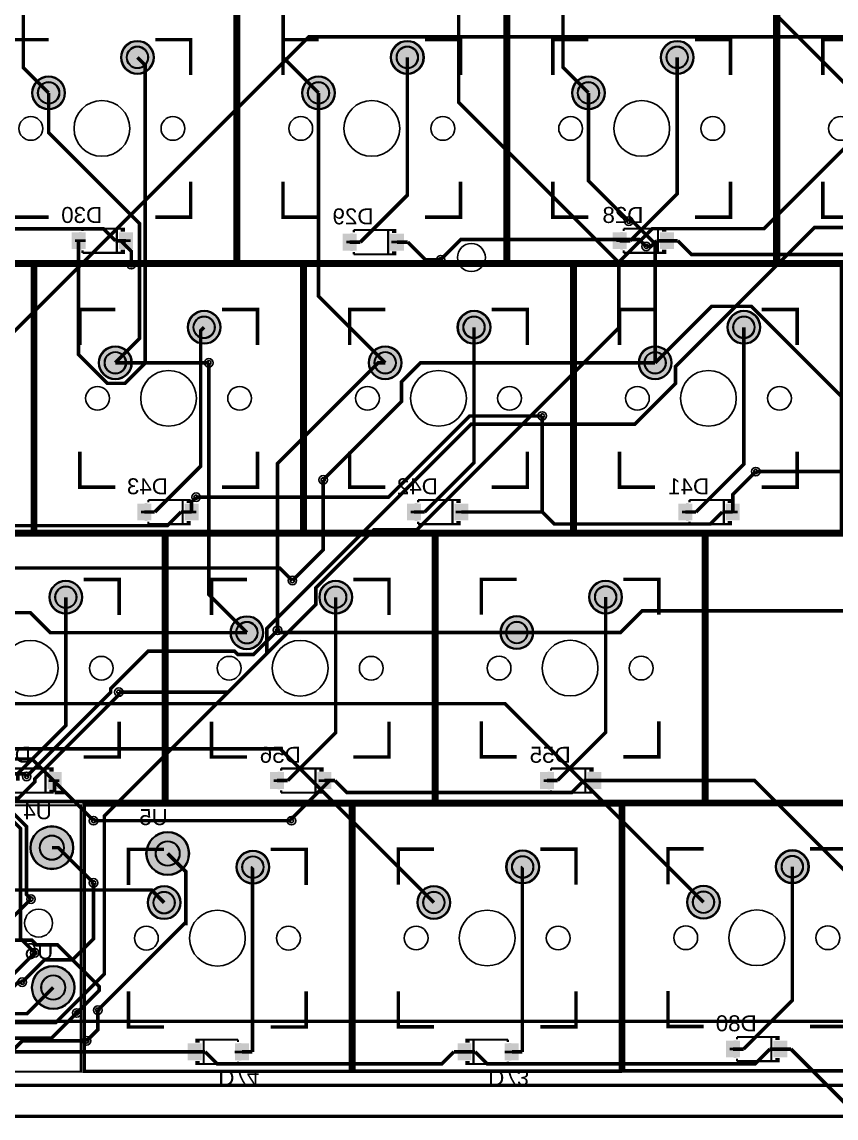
# Model space of a CAD drawing. Header units: millimetres. Extents: x -189 to 128, y -22 to 108.
# Drawn here: x 0.9 to 59.1, y -21.8 to 56.6 of the extents above; entities that cross this region are included whole.
import ezdxf

# ---------------------------------------------------------------- set-up
doc = ezdxf.new("R2010")
doc.units = ezdxf.units.MM
for name, color, linetype, true_color in [('BoardOutLine', 7, 'Continuous', 0xff00ff), ('BottomLayer', 7, 'Continuous', 0x0000ff), ('BottomPasteMaskLayer', 7, 'Continuous', 0x800000), ('BottomSilkLayer', 7, 'Continuous', 0x66cc33), ('BottomSolderMaskLayer', 7, 'Continuous', 0xaa00ff), ('Document', 7, 'Continuous', 0xffffff), ('Hole', 7, 'Continuous', 0x222222), ('Multi-Layer', 7, 'Continuous', 0xc0c0c0), ('TopLayer', 7, 'Continuous', 0xff0000), ('TopSilkLayer', 7, 'Continuous', 0xffcc00), ('TopSolderMaskLayer', 7, 'Continuous', 0x800080)]:
    doc.layers.add(name, color=color, linetype=linetype, true_color=true_color)
doc.styles.get("Standard").update_dxf_attribs({"font": 'arial.ttf'})

msp = doc.modelspace()

# ---------------------------------------------------------------- hatches: boundary and pattern name
at = {"layer": 'BottomLayer'}
for points in [[(5.399, 41.493), (4.449, 41.493), (4.449, 40.343), (5.399, 40.343)], [(8.784, 41.493), (7.834, 41.493), (7.834, 40.343), (8.784, 40.343)], [(24.799, 41.393), (23.849, 41.393), (23.849, 40.243), (24.799, 40.243)], [(28.184, 41.393), (27.234, 41.393), (27.234, 40.243), (28.184, 40.243)], [(44.099, 41.493), (43.149, 41.493), (43.149, 40.343), (44.099, 40.343)], [(47.484, 41.493), (46.534, 41.493), (46.534, 40.343), (47.484, 40.343)], [(10.099, 22.093), (9.149, 22.093), (9.149, 20.943), (10.099, 20.943)], [(13.484, 22.093), (12.534, 22.093), (12.534, 20.943), (13.484, 20.943)], [(29.399, 22.093), (28.449, 22.093), (28.449, 20.943), (29.399, 20.943)], [(32.784, 22.093), (31.834, 22.093), (31.834, 20.943), (32.784, 20.943)], [(48.799, 22.093), (47.849, 22.093), (47.849, 20.943), (48.799, 20.943)], [(52.184, 22.093), (51.234, 22.093), (51.234, 20.943), (52.184, 20.943)], [(3.684, 2.893), (2.734, 2.893), (2.734, 1.743), (3.684, 1.743)], [(19.599, 2.893), (18.649, 2.893), (18.649, 1.743), (19.599, 1.743)], [(22.984, 2.893), (22.034, 2.893), (22.034, 1.743), (22.984, 1.743)], [(38.899, 2.893), (37.949, 2.893), (37.949, 1.743), (38.899, 1.743)], [(42.284, 2.893), (41.334, 2.893), (41.334, 1.743), (42.284, 1.743)], [(52.199, -16.307), (51.249, -16.307), (51.249, -17.457), (52.199, -17.457)], [(55.584, -16.307), (54.634, -16.307), (54.634, -17.457), (55.584, -17.457)], [(12.749, -17.657), (13.699, -17.657), (13.699, -16.507), (12.749, -16.507)], [(16.134, -17.657), (17.084, -17.657), (17.084, -16.507), (16.134, -16.507)], [(32.049, -17.657), (32.999, -17.657), (32.999, -16.507), (32.049, -16.507)], [(35.434, -17.657), (36.384, -17.657), (36.384, -16.507), (35.434, -16.507)]]:
    msp.add_hatch(color=256, dxfattribs=at).paths.add_polyline_path(points)
at = {"layer": 'BottomPasteMaskLayer'}
for points in [[(5.399, 41.493), (4.449, 41.493), (4.449, 40.343), (5.399, 40.343)], [(8.784, 41.493), (7.834, 41.493), (7.834, 40.343), (8.784, 40.343)], [(24.799, 41.393), (23.849, 41.393), (23.849, 40.243), (24.799, 40.243)], [(28.184, 41.393), (27.234, 41.393), (27.234, 40.243), (28.184, 40.243)], [(44.099, 41.493), (43.149, 41.493), (43.149, 40.343), (44.099, 40.343)], [(47.484, 41.493), (46.534, 41.493), (46.534, 40.343), (47.484, 40.343)], [(10.099, 22.093), (9.149, 22.093), (9.149, 20.943), (10.099, 20.943)], [(13.484, 22.093), (12.534, 22.093), (12.534, 20.943), (13.484, 20.943)], [(29.399, 22.093), (28.449, 22.093), (28.449, 20.943), (29.399, 20.943)], [(32.784, 22.093), (31.834, 22.093), (31.834, 20.943), (32.784, 20.943)], [(48.799, 22.093), (47.849, 22.093), (47.849, 20.943), (48.799, 20.943)], [(52.184, 22.093), (51.234, 22.093), (51.234, 20.943), (52.184, 20.943)], [(3.684, 2.893), (2.734, 2.893), (2.734, 1.743), (3.684, 1.743)], [(19.599, 2.893), (18.649, 2.893), (18.649, 1.743), (19.599, 1.743)], [(22.984, 2.893), (22.034, 2.893), (22.034, 1.743), (22.984, 1.743)], [(38.899, 2.893), (37.949, 2.893), (37.949, 1.743), (38.899, 1.743)], [(42.284, 2.893), (41.334, 2.893), (41.334, 1.743), (42.284, 1.743)], [(52.199, -16.307), (51.249, -16.307), (51.249, -17.457), (52.199, -17.457)], [(55.584, -16.307), (54.634, -16.307), (54.634, -17.457), (55.584, -17.457)], [(12.749, -17.657), (13.699, -17.657), (13.699, -16.507), (12.749, -16.507)], [(16.134, -17.657), (17.084, -17.657), (17.084, -16.507), (16.134, -16.507)], [(32.049, -17.657), (32.999, -17.657), (32.999, -16.507), (32.049, -16.507)], [(35.434, -17.657), (36.384, -17.657), (36.384, -16.507), (35.434, -16.507)]]:
    msp.add_hatch(color=256, dxfattribs=at).paths.add_polyline_path(points)
at = {"layer": 'BottomSilkLayer'}
for points in [[(7.946, 41.86), (7.946, 41.565), (8.251, 41.565), (8.251, 41.86)], [(27.346, 41.76), (27.346, 41.466), (27.651, 41.466), (27.651, 41.76)], [(46.646, 41.86), (46.646, 41.565), (46.951, 41.565), (46.951, 41.86)], [(7.946, 39.976), (7.946, 40.271), (8.251, 40.271), (8.251, 39.976)], [(27.346, 39.876), (27.346, 40.171), (27.651, 40.171), (27.651, 39.876)], [(46.646, 39.976), (46.646, 40.271), (46.951, 40.271), (46.951, 39.976)], [(12.646, 22.46), (12.646, 22.165), (12.951, 22.165), (12.951, 22.46)], [(31.946, 22.46), (31.946, 22.165), (32.251, 22.165), (32.251, 22.46)], [(51.346, 22.46), (51.346, 22.165), (51.651, 22.165), (51.651, 22.46)], [(12.646, 20.576), (12.646, 20.871), (12.951, 20.871), (12.951, 20.576)], [(31.946, 20.576), (31.946, 20.871), (32.251, 20.871), (32.251, 20.576)], [(51.346, 20.576), (51.346, 20.871), (51.651, 20.871), (51.651, 20.576)], [(2.846, 3.26), (2.846, 2.965), (3.151, 2.965), (3.151, 3.26)], [(22.146, 3.26), (22.146, 2.965), (22.451, 2.965), (22.451, 3.26)], [(41.446, 3.26), (41.446, 2.965), (41.751, 2.965), (41.751, 3.26)], [(2.846, 1.376), (2.846, 1.671), (3.151, 1.671), (3.151, 1.376)], [(22.146, 1.376), (22.146, 1.671), (22.451, 1.671), (22.451, 1.376)], [(41.446, 1.376), (41.446, 1.671), (41.751, 1.671), (41.751, 1.376)], [(13.586, -16.14), (13.586, -16.435), (13.282, -16.435), (13.282, -16.14)], [(32.886, -16.14), (32.886, -16.435), (32.582, -16.435), (32.582, -16.14)], [(54.746, -15.94), (54.746, -16.235), (55.051, -16.235), (55.051, -15.94)], [(13.586, -18.024), (13.586, -17.729), (13.282, -17.729), (13.282, -18.024)], [(32.886, -18.024), (32.886, -17.729), (32.582, -17.729), (32.582, -18.024)], [(54.746, -17.824), (54.746, -17.529), (55.051, -17.529), (55.051, -17.824)]]:
    msp.add_hatch(color=256, dxfattribs=at).paths.add_polyline_path(points)
at = {"layer": 'BottomSolderMaskLayer'}
for points in [[(7.941, 54.029, 1), (10.329, 54.029, 1)], [(27.241, 54.029, 1), (29.629, 54.029, 1)], [(46.541, 54.029, 1), (48.929, 54.029, 1)], [(1.591, 51.489, 1), (3.979, 51.489, 1)], [(20.891, 51.489, 1), (23.279, 51.489, 1)], [(40.191, 51.489, 1), (42.579, 51.489, 1)], [(5.424, 41.519), (4.424, 41.519), (4.424, 40.318), (5.424, 40.318)], [(8.809, 41.519), (7.808, 41.519), (7.808, 40.318), (8.809, 40.318)], [(24.824, 41.419), (23.824, 41.419), (23.824, 40.218), (24.824, 40.218)], [(28.209, 41.419), (27.208, 41.419), (27.208, 40.218), (28.209, 40.218)], [(44.124, 41.519), (43.124, 41.519), (43.124, 40.318), (44.124, 40.318)], [(47.509, 41.519), (46.508, 41.519), (46.508, 40.318), (47.509, 40.318)], [(12.711, 34.729, 1), (15.099, 34.729, 1)], [(32.011, 34.729, 1), (34.399, 34.729, 1)], [(51.311, 34.729, 1), (53.699, 34.729, 1)], [(6.361, 32.189, 1), (8.749, 32.189, 1)], [(25.661, 32.189, 1), (28.049, 32.189, 1)], [(44.961, 32.189, 1), (47.349, 32.189, 1)], [(10.124, 22.118), (9.124, 22.118), (9.124, 20.918), (10.124, 20.918)], [(13.509, 22.118), (12.508, 22.118), (12.508, 20.918), (13.509, 20.918)], [(29.424, 22.118), (28.424, 22.118), (28.424, 20.918), (29.424, 20.918)], [(32.809, 22.118), (31.808, 22.118), (31.808, 20.918), (32.809, 20.918)], [(48.824, 22.118), (47.824, 22.118), (47.824, 20.918), (48.824, 20.918)], [(52.209, 22.118), (51.208, 22.118), (51.208, 20.918), (52.209, 20.918)], [(2.821, 15.429, 1), (5.209, 15.429, 1)], [(22.121, 15.429, 1), (24.509, 15.429, 1)], [(41.421, 15.439, 1), (43.809, 15.439, 1)], [(15.771, 12.889, 1), (18.159, 12.889, 1)], [(35.071, 12.899, 1), (37.459, 12.899, 1)], [(3.709, 2.918), (2.708, 2.918), (2.708, 1.718), (3.709, 1.718)], [(19.624, 2.918), (18.624, 2.918), (18.624, 1.718), (19.624, 1.718)], [(23.009, 2.918), (22.008, 2.918), (22.008, 1.718), (23.009, 1.718)], [(38.924, 2.918), (37.924, 2.918), (37.924, 1.718), (38.924, 1.718)], [(42.309, 2.918), (41.308, 2.918), (41.308, 1.718), (42.309, 1.718)], [(1.466, -2.482, 1), (4.567, -2.482, 1)], [(9.749, -2.9, 1), (12.851, -2.9, 1)], [(16.201, -3.871, 1), (18.589, -3.871, 1)], [(35.491, -3.861, 1), (37.879, -3.861, 1)], [(54.771, -3.841, 1), (57.159, -3.841, 1)], [(9.851, -6.411, 1), (12.239, -6.411, 1)], [(29.141, -6.401, 1), (31.529, -6.401, 1)], [(48.421, -6.381, 1), (50.809, -6.381, 1)], [(1.566, -12.482, 1), (4.667, -12.482, 1)], [(52.224, -16.282), (51.224, -16.282), (51.224, -17.482), (52.224, -17.482)], [(55.609, -16.282), (54.608, -16.282), (54.608, -17.482), (55.609, -17.482)], [(12.724, -17.682), (13.724, -17.682), (13.724, -16.482), (12.724, -16.482)], [(16.108, -17.682), (17.109, -17.682), (17.109, -16.482), (16.108, -16.482)], [(32.024, -17.682), (33.024, -17.682), (33.024, -16.482), (32.024, -16.482)], [(35.408, -17.682), (36.409, -17.682), (36.409, -16.482), (35.408, -16.482)]]:
    msp.add_hatch(color=256, dxfattribs=at).paths.add_polyline_path(points)
at = {"layer": 'Document'}
for points in [[(4.965, 41.553), (4.965, 40.289), (5.155, 40.289), (5.155, 41.553)], [(43.665, 41.553), (43.665, 40.289), (43.855, 40.289), (43.855, 41.553)], [(4.681, 41.016), (4.681, 40.826), (5.439, 40.826), (5.439, 41.016)], [(8.647, 41.013), (8.647, 40.823), (7.888, 40.823), (7.888, 41.013)], [(24.081, 40.916), (24.081, 40.726), (24.839, 40.726), (24.839, 40.916)], [(24.365, 41.453), (24.365, 40.189), (24.555, 40.189), (24.555, 41.453)], [(28.047, 40.913), (28.047, 40.723), (27.288, 40.723), (27.288, 40.913)], [(43.381, 41.016), (43.381, 40.826), (44.139, 40.826), (44.139, 41.016)], [(47.347, 41.013), (47.347, 40.823), (46.588, 40.823), (46.588, 41.013)], [(9.665, 22.153), (9.665, 20.889), (9.855, 20.889), (9.855, 22.153)], [(28.965, 22.153), (28.965, 20.889), (29.155, 20.889), (29.155, 22.153)], [(48.365, 22.153), (48.365, 20.889), (48.555, 20.889), (48.555, 22.153)], [(9.381, 21.616), (9.381, 21.426), (10.139, 21.426), (10.139, 21.616)], [(13.347, 21.613), (13.347, 21.423), (12.588, 21.423), (12.588, 21.613)], [(28.681, 21.616), (28.681, 21.426), (29.439, 21.426), (29.439, 21.616)], [(32.647, 21.613), (32.647, 21.423), (31.888, 21.423), (31.888, 21.613)], [(48.081, 21.616), (48.081, 21.426), (48.84, 21.426), (48.84, 21.616)], [(52.047, 21.613), (52.047, 21.423), (51.288, 21.423), (51.288, 21.613)], [(3.547, 2.413), (3.547, 2.223), (2.788, 2.223), (2.788, 2.413)], [(18.881, 2.416), (18.881, 2.226), (19.639, 2.226), (19.639, 2.416)], [(19.165, 2.953), (19.165, 1.689), (19.355, 1.689), (19.355, 2.953)], [(22.847, 2.413), (22.847, 2.223), (22.088, 2.223), (22.088, 2.413)], [(38.181, 2.416), (38.181, 2.226), (38.939, 2.226), (38.939, 2.416)], [(38.465, 2.953), (38.465, 1.689), (38.655, 1.689), (38.655, 2.953)], [(42.147, 2.413), (42.147, 2.223), (41.388, 2.223), (41.388, 2.413)], [(16.567, -17.717), (16.567, -16.453), (16.378, -16.453), (16.378, -17.717)], [(35.867, -17.717), (35.867, -16.453), (35.678, -16.453), (35.678, -17.717)], [(51.765, -16.247), (51.765, -17.511), (51.955, -17.511), (51.955, -16.247)], [(12.886, -17.177), (12.886, -16.987), (13.645, -16.987), (13.645, -17.177)], [(16.852, -17.18), (16.852, -16.99), (16.093, -16.99), (16.093, -17.18)], [(32.186, -17.177), (32.186, -16.987), (32.945, -16.987), (32.945, -17.177)], [(36.152, -17.18), (36.152, -16.99), (35.393, -16.99), (35.393, -17.18)], [(51.481, -16.784), (51.481, -16.974), (52.239, -16.974), (52.239, -16.784)], [(55.447, -16.787), (55.447, -16.977), (54.688, -16.977), (54.688, -16.787)]]:
    msp.add_hatch(color=256, dxfattribs=at).paths.add_polyline_path(points)
at = {"layer": 'Multi-Layer'}
for points in [[(7.992, 54.029, 1), (10.278, 54.029, 1)], [(27.292, 54.029, 1), (29.578, 54.029, 1)], [(46.592, 54.029, 1), (48.878, 54.029, 1)], [(1.642, 51.489, 1), (3.928, 51.489, 1)], [(20.942, 51.489, 1), (23.228, 51.489, 1)], [(40.242, 51.489, 1), (42.528, 51.489, 1)], [(12.762, 34.729, 1), (15.048, 34.729, 1)], [(32.062, 34.729, 1), (34.348, 34.729, 1)], [(51.362, 34.729, 1), (53.648, 34.729, 1)], [(6.412, 32.189, 1), (8.698, 32.189, 1)], [(25.712, 32.189, 1), (27.998, 32.189, 1)], [(45.012, 32.189, 1), (47.298, 32.189, 1)], [(2.872, 15.429, 1), (5.158, 15.429, 1)], [(22.172, 15.429, 1), (24.458, 15.429, 1)], [(41.472, 15.439, 1), (43.758, 15.439, 1)], [(15.822, 12.889, 1), (18.108, 12.889, 1)], [(35.122, 12.899, 1), (37.408, 12.899, 1)], [(1.517, -2.482, 1), (4.517, -2.482, 1)], [(9.8, -2.9, 1), (12.8, -2.9, 1)], [(16.252, -3.871, 1), (18.538, -3.871, 1)], [(35.542, -3.861, 1), (37.828, -3.861, 1)], [(54.822, -3.841, 1), (57.108, -3.841, 1)], [(9.902, -6.411, 1), (12.188, -6.411, 1)], [(29.192, -6.401, 1), (31.478, -6.401, 1)], [(48.472, -6.381, 1), (50.758, -6.381, 1)], [(1.617, -12.482, 1), (4.617, -12.482, 1)]]:
    msp.add_hatch(color=256, dxfattribs=at).paths.add_polyline_path(points)
at = {"layer": 'TopSolderMaskLayer'}
for points in [[(7.941, 54.029, 1), (10.329, 54.029, 1)], [(27.241, 54.029, 1), (29.629, 54.029, 1)], [(46.541, 54.029, 1), (48.929, 54.029, 1)], [(1.591, 51.489, 1), (3.979, 51.489, 1)], [(20.891, 51.489, 1), (23.279, 51.489, 1)], [(40.191, 51.489, 1), (42.579, 51.489, 1)], [(12.711, 34.729, 1), (15.099, 34.729, 1)], [(32.011, 34.729, 1), (34.399, 34.729, 1)], [(51.311, 34.729, 1), (53.699, 34.729, 1)], [(6.361, 32.189, 1), (8.749, 32.189, 1)], [(25.661, 32.189, 1), (28.049, 32.189, 1)], [(44.961, 32.189, 1), (47.349, 32.189, 1)], [(2.821, 15.429, 1), (5.209, 15.429, 1)], [(22.121, 15.429, 1), (24.509, 15.429, 1)], [(41.421, 15.439, 1), (43.809, 15.439, 1)], [(15.771, 12.889, 1), (18.159, 12.889, 1)], [(35.071, 12.899, 1), (37.459, 12.899, 1)], [(1.466, -2.482, 1), (4.567, -2.482, 1)], [(9.749, -2.9, 1), (12.851, -2.9, 1)], [(16.201, -3.871, 1), (18.589, -3.871, 1)], [(35.491, -3.861, 1), (37.879, -3.861, 1)], [(54.771, -3.841, 1), (57.159, -3.841, 1)], [(9.851, -6.411, 1), (12.239, -6.411, 1)], [(29.141, -6.401, 1), (31.529, -6.401, 1)], [(48.421, -6.381, 1), (50.809, -6.381, 1)], [(1.566, -12.482, 1), (4.667, -12.482, 1)]]:
    msp.add_hatch(color=256, dxfattribs=at).paths.add_polyline_path(points)

# ---------------------------------------------------------------- linework, layer by layer
at = {"layer": 'BoardOutLine', "const_width": 0.254}
msp.add_lwpolyline([(-188.553, -21.69), (126.447, -21.69)], dxfattribs=at)
at = {"layer": 'BottomLayer', "const_width": 0.254}
for points in [[(-29.942, 79.554), (-29.942, 69.058), (-27.403, 66.52), (-27.403, 61.018), (-19.572, 53.187), (-19.572, 21.73), (-13.815, 15.972), (-13.815, 11.237), (-13.959, 11.093), (-13.959, 9.822), (-4.467, 0.33), (-0.672, 0.33), (0.779, -1.121), (0.779, -8.988), (1.793, -10.001)], [(21.73, 77.703), (21.73, 75.245), (32.107, 64.869), (32.107, 50.82), (43.555, 39.372)], [(2.785, 51.489), (0.975, 53.299), (0.975, 69.941), (1.126, 70.093), (1.126, 73.988), (-1.187, 76.302)], [(39.8, 74.8), (39.8, 69.202), (39.571, 68.973), (39.571, 53.303), (41.385, 51.489)], [(22.085, 51.489), (19.558, 54.015), (19.558, 70.788)], [(60.685, 51.489), (60.396, 51.489), (51.211, 60.673), (51.211, 70.788)], [(79.313, 45.877), (69.737, 55.453), (66.448, 55.453), (62.22, 51.227), (62.22, 50.06), (53.943, 41.783), (45.965, 41.783), (43.555, 39.372)], [(4.924, 40.918), (4.924, 32.79), (6.993, 30.722), (8.252, 30.722), (9.691, 32.161), (9.691, 53.472), (9.135, 54.029)], [(25.078, 40.818), (28.435, 44.175), (28.435, 54.029)], [(44.378, 40.918), (47.735, 44.275), (47.735, 54.029)], [(7.555, 32.189), (9.284, 33.917), (9.284, 42.145), (2.785, 48.644), (2.785, 51.489)], [(26.855, 32.189), (22.085, 36.959), (22.085, 51.489)], [(44.277, 42.314), (41.385, 45.206), (41.385, 51.489)], [(7.555, 40.918), (6.697, 41.776), (-9.279, 41.776), (-10.237, 40.818)], [(7.932, 40.918), (7.555, 40.918)], [(8.309, 40.918), (7.932, 40.918)], [(7.932, 40.918), (8.698, 40.152), (8.698, 39.202)], [(24.324, 40.818), (25.078, 40.818)], [(27.709, 40.818), (28.463, 40.818)], [(30.821, 39.561), (29.72, 39.561), (28.463, 40.818)], [(43.624, 40.918), (44.378, 40.918)], [(46.255, 40.918), (45.847, 40.51), (45.52, 40.51)], [(47.009, 40.918), (46.255, 40.918)], [(47.386, 40.918), (47.009, 40.918)], [(47.386, 40.918), (47.763, 40.918)], [(65.455, 40.918), (64.463, 39.926), (48.755, 39.926), (47.763, 40.918)], [(43.555, 39.372), (43.555, 34.688), (29.121, 20.254), (26.041, 20.254), (21.891, 16.104), (21.891, 14.906), (6.77, -0.215), (6.77, -11.518), (3.31, -14.977), (-0.951, -14.977), (-1.52, -14.409), (-1.52, -14.182)], [(46.155, 32.189), (50.192, 36.226), (53.04, 36.226), (62.705, 26.561), (62.705, 12.889), (62.705, 12.889)], [(13.905, 34.729), (13.658, 34.482), (13.658, 24.798), (10.378, 21.518)], [(29.678, 21.518), (33.205, 25.045), (33.205, 34.729)], [(49.08, 21.518), (52.505, 24.943), (52.505, 34.729)], [(16.965, 12.889), (14.244, 15.61), (14.244, 32.189)], [(26.855, 32.189), (26.345, 32.189), (19.158, 25.002), (19.158, 13.06)], [(38.084, 21.518), (38.084, 28.389)], [(51.709, 21.518), (51.709, 22.763), (53.356, 24.409)], [(22.416, 23.818), (22.416, 18.818), (20.216, 16.618)], [(13.326, 22.576), (13.121, 22.372), (13.009, 22.372)], [(13.009, 21.518), (13.009, 22.372)], [(-4.678, 21.518), (-3.704, 20.544), (11.28, 20.544), (12.255, 21.518)], [(9.624, 21.518), (10.378, 21.518)], [(13.009, 21.518), (12.255, 21.518)], [(28.924, 21.518), (29.678, 21.518)], [(32.309, 21.518), (33.063, 21.518)], [(38.084, 21.518), (33.063, 21.518)], [(50.955, 21.518), (50.099, 20.662), (38.94, 20.662), (38.084, 21.518)], [(48.324, 21.518), (49.08, 21.518)], [(51.709, 21.518), (50.955, 21.518)], [(4.015, 15.429), (4.015, 6.242), (0.578, 2.805), (0.578, 2.318)], [(19.878, 2.318), (23.315, 5.755), (23.315, 15.429)], [(39.178, 2.318), (42.615, 5.755), (42.615, 15.439)], [(1.526, -6.159), (1.203, -5.837), (1.203, -0.968), (-2.048, 2.283), (-2.048, 12.602), (-2.335, 12.889)], [(19.158, 13.06), (17.421, 11.324), (16.321, 11.324), (16.076, 11.569), (9.909, 11.569), (7.222, 8.882), (7.222, 8.62), (1.215, 2.614)], [(-0.001, 1.064), (0.635, 1.064), (1.801, 2.231), (1.801, 2.434), (7.808, 8.441), (7.808, 8.639)], [(3.209, 2.318), (3.209, 1.464)], [(19.124, 2.318), (19.878, 2.318)], [(22.886, 2.318), (20.151, -0.418), (20.151, -0.553)], [(22.509, 2.318), (22.886, 2.318)], [(22.886, 2.318), (23.263, 2.318)], [(23.263, 2.318), (24.119, 1.462), (40.199, 1.462), (41.055, 2.318)], [(38.424, 2.318), (39.178, 2.318)], [(41.432, 2.318), (41.055, 2.318)], [(41.432, 2.318), (41.809, 2.318)], [(74.413, -5.378), (74.413, -10.643), (71.998, -13.059), (68.645, -13.059), (53.267, 2.318), (41.809, 2.318)], [(5.999, -0.553), (3.982, 1.464), (3.209, 1.464)], [(17.363, -17.082), (17.363, -3.904), (17.395, -3.871)], [(36.663, -17.082), (36.663, -3.883), (36.685, -3.861)], [(52.478, -16.882), (55.965, -13.395), (55.965, -3.841)], [(6, -5), (6, -9), (4.5, -10.5), (2.5, -10.5), (0.9, -12.1)], [(6.3, -14.1), (6.3, -15.5), (5.5, -16.3)], [(13.223, -17.082), (-0.975, -17.082), (-3.256, -14.801), (-6.322, -14.801), (-8.392, -16.871)], [(4.8, -14.3), (3, -16.1), (-0.7, -16.1)], [(13.601, -17.082), (13.224, -17.082)], [(13.601, -17.082), (13.978, -17.082)], [(31.77, -17.082), (30.914, -17.938), (14.834, -17.938), (13.978, -17.082)], [(16.609, -17.082), (17.363, -17.082)], [(32.524, -17.082), (31.77, -17.082)], [(32.901, -17.082), (32.524, -17.082)], [(32.901, -17.082), (33.278, -17.082)], [(54.355, -16.882), (53.299, -17.938), (34.134, -17.938), (33.278, -17.082)], [(35.909, -17.082), (36.663, -17.082)], [(51.724, -16.882), (52.478, -16.882)], [(55.109, -16.882), (54.355, -16.882)], [(55.109, -16.882), (55.863, -16.882)], [(77.555, -20.082), (76.699, -20.938), (59.919, -20.938), (55.863, -16.882)]]:
    msp.add_lwpolyline(points, dxfattribs=at)
at = {"layer": 'BottomSilkLayer', "const_width": 0.152}
for points in [[(8.023, 41.784), (5.21, 41.784)], [(5.21, 41.784), (5.21, 41.616)], [(7.666, 41.784), (7.666, 40.052)], [(27.423, 41.684), (24.61, 41.684)], [(24.61, 41.684), (24.61, 41.516)], [(27.066, 41.684), (27.066, 39.952)], [(46.723, 41.784), (43.91, 41.784)], [(43.91, 41.784), (43.91, 41.616)], [(46.366, 41.784), (46.366, 40.052)], [(5.21, 40.052), (5.21, 40.22)], [(8.023, 40.052), (5.21, 40.052)], [(24.61, 39.952), (24.61, 40.12)], [(27.423, 39.952), (24.61, 39.952)], [(43.91, 40.052), (43.91, 40.22)], [(46.723, 40.052), (43.91, 40.052)], [(12.723, 22.384), (9.91, 22.384)], [(9.91, 22.384), (9.91, 22.216)], [(12.366, 22.384), (12.366, 20.652)], [(32.023, 22.384), (29.21, 22.384)], [(29.21, 22.384), (29.21, 22.216)], [(31.666, 22.384), (31.666, 20.652)], [(51.423, 22.384), (48.61, 22.384)], [(48.61, 22.384), (48.61, 22.216)], [(51.066, 22.384), (51.066, 20.652)], [(9.91, 20.652), (9.91, 20.82)], [(12.723, 20.652), (9.91, 20.652)], [(29.21, 20.652), (29.21, 20.82)], [(32.023, 20.652), (29.21, 20.652)], [(48.61, 20.652), (48.61, 20.82)], [(51.423, 20.652), (48.61, 20.652)], [(2.923, 3.184), (0.11, 3.184)], [(2.566, 3.184), (2.566, 1.452)], [(22.223, 3.184), (19.41, 3.184)], [(19.41, 3.184), (19.41, 3.016)], [(21.866, 3.184), (21.866, 1.452)], [(41.523, 3.184), (38.71, 3.184)], [(38.71, 3.184), (38.71, 3.016)], [(41.166, 3.184), (41.166, 1.452)], [(19.41, 1.452), (19.41, 1.62)], [(38.71, 1.452), (38.71, 1.62)], [(2.923, 1.452), (0.11, 1.452)], [(22.223, 1.452), (19.41, 1.452)], [(41.523, 1.452), (38.71, 1.452)], [(13.51, -16.216), (16.323, -16.216)], [(13.867, -17.948), (13.867, -16.216)], [(16.323, -16.216), (16.323, -16.384)], [(32.81, -16.216), (35.623, -16.216)], [(33.167, -17.948), (33.167, -16.216)], [(35.623, -16.216), (35.623, -16.384)], [(54.823, -16.016), (52.01, -16.016)], [(52.01, -16.016), (52.01, -16.184)], [(54.466, -16.016), (54.466, -17.748)], [(13.51, -17.948), (16.323, -17.948)], [(16.323, -17.948), (16.323, -17.78)], [(32.81, -17.948), (35.623, -17.948)], [(35.623, -17.948), (35.623, -17.78)], [(52.01, -17.748), (52.01, -17.58)], [(54.823, -17.748), (52.01, -17.748)]]:
    msp.add_lwpolyline(points, dxfattribs=at)
at = {"layer": 'BottomSolderMaskLayer'}
for centre, radius in [((9.135, 54.029), 1.194), ((28.435, 54.029), 1.194), ((47.735, 54.029), 1.194), ((9.135, 54.029), 0.783), ((28.435, 54.029), 0.783), ((47.735, 54.029), 0.783), ((2.785, 51.489), 1.194), ((22.085, 51.489), 1.194), ((41.385, 51.489), 1.194), ((2.785, 51.489), 0.783), ((22.085, 51.489), 0.783), ((41.385, 51.489), 0.783), ((13.905, 34.729), 1.194), ((13.905, 34.729), 0.783), ((33.205, 34.729), 1.194), ((33.205, 34.729), 0.783), ((52.505, 34.729), 1.194), ((52.505, 34.729), 0.783), ((7.555, 32.189), 1.194), ((7.555, 32.189), 0.783), ((26.855, 32.189), 1.194), ((26.855, 32.189), 0.783), ((46.155, 32.189), 1.194), ((46.155, 32.189), 0.783), ((4.015, 15.429), 1.194), ((23.315, 15.429), 1.194), ((42.615, 15.439), 1.194), ((4.015, 15.429), 0.783), ((23.315, 15.429), 0.783), ((42.615, 15.439), 0.783), ((16.965, 12.889), 1.194), ((16.965, 12.889), 0.783), ((36.265, 12.899), 1.194), ((36.265, 12.899), 0.783), ((3.017, -2.482), 1.551), ((11.3, -2.9), 1.551), ((3.016, -2.482), 0.879), ((11.3, -2.9), 0.879), ((17.395, -3.871), 1.194), ((17.395, -3.871), 0.783), ((36.685, -3.861), 1.194), ((36.685, -3.861), 0.783), ((55.965, -3.841), 1.194), ((55.965, -3.841), 0.783), ((11.045, -6.411), 1.194), ((30.335, -6.401), 1.194), ((49.615, -6.381), 1.194), ((11.045, -6.411), 0.783), ((30.335, -6.401), 0.783), ((49.615, -6.381), 0.783), ((3.117, -12.482), 1.551), ((3.116, -12.482), 0.879)]:
    msp.add_circle(centre, radius, dxfattribs=at)
at = {"layer": 'Document'}
for points, const_width in [([(-2.93, 58.474), (16.12, 58.474), (16.12, 39.424), (-2.93, 39.424), (-2.93, 58.474)], 0.254), ([(16.37, 58.474), (35.42, 58.474), (35.42, 39.424), (16.37, 39.424), (16.37, 58.474)], 0.254), ([(35.67, 58.474), (54.72, 58.474), (54.72, 39.424), (35.67, 39.424), (35.67, 58.474)], 0.254), ([(54.97, 58.474), (74.02, 58.474), (74.02, 39.424), (54.97, 39.424), (54.97, 58.474)], 0.254), ([(-17.43, 39.174), (1.62, 39.174), (1.62, 20.124), (-17.43, 20.124), (-17.43, 39.174)], 0.254), ([(1.84, 39.174), (20.89, 39.174), (20.89, 20.124), (1.84, 20.124), (1.84, 39.174)], 0.254), ([(21.14, 39.174), (40.19, 39.174), (40.19, 20.124), (21.14, 20.124), (21.14, 39.174)], 0.254), ([(40.44, 39.174), (59.49, 39.174), (59.49, 20.124), (40.44, 20.124), (40.44, 39.174)], 0.254), ([(-8.05, 19.874), (11, 19.874), (11, 0.824), (-8.05, 0.824), (-8.05, 19.874)], 0.254), ([(11.25, 19.874), (30.3, 19.874), (30.3, 0.824), (11.25, 0.824), (11.25, 19.874)], 0.254), ([(30.55, 19.884), (49.6, 19.884), (49.6, 0.834), (30.55, 0.834), (30.55, 19.884)], 0.254), ([(-113.971, 0.545), (5.091, 0.545), (5.091, -18.505), (-113.971, -18.505), (-113.971, 0.545)], 0.15), ([(5.33, 0.574), (24.38, 0.574), (24.38, -18.476), (5.33, -18.476), (5.33, 0.574)], 0.254), ([(24.62, 0.584), (43.67, 0.584), (43.67, -18.466), (24.62, -18.466), (24.62, 0.584)], 0.254), ([(43.9, 0.604), (62.95, 0.604), (62.95, -18.446), (43.9, -18.446), (43.9, 0.604)], 0.254)]:
    msp.add_lwpolyline(points, close=True, dxfattribs=dict(at, const_width=const_width))
at = {"layer": 'Hole'}
for centre, radius in [((44.277, 42.314), 0.153), ((45.52, 40.51), 0.153), ((8.698, 39.202), 0.153), ((30.821, 39.561), 0.153), ((14.244, 32.189), 0.153), ((38.084, 28.389), 0.153), ((53.355, 24.409), 0.153), ((22.417, 23.818), 0.152), ((13.326, 22.577), 0.153), ((20.217, 16.618), 0.152), ((19.158, 13.06), 0.153), ((7.808, 8.639), 0.153), ((1.215, 2.614), 0.153), ((5.999, -0.552), 0.153), ((20.151, -0.552), 0.153), ((6, -5), 0.152), ((1.526, -6.159), 0.153), ((1.792, -10.001), 0.153), ((0.9, -12.1), 0.152), ((6.3, -14.1), 0.152), ((4.8, -14.3), 0.152), ((5.5, -16.3), 0.152)]:
    msp.add_circle(centre, radius, dxfattribs=at)
at = {"layer": 'Multi-Layer'}
for centre, radius in [((9.135, 54.029), 1.143), ((28.435, 54.029), 1.143), ((47.735, 54.029), 1.143), ((9.135, 54.029), 0.749), ((28.435, 54.029), 0.749), ((47.735, 54.029), 0.749), ((2.785, 51.489), 1.143), ((22.085, 51.489), 1.143), ((41.385, 51.489), 1.143), ((2.785, 51.489), 0.749), ((22.085, 51.489), 0.749), ((41.385, 51.489), 0.749), ((6.595, 48.949), 1.994), ((25.895, 48.949), 1.994), ((45.195, 48.949), 1.994), ((1.515, 48.949), 0.851), ((11.675, 48.949), 0.851), ((20.815, 48.949), 0.851), ((30.975, 48.949), 0.851), ((40.115, 48.949), 0.851), ((50.275, 48.949), 0.851), ((59.415, 48.949), 0.851), ((44.277, 42.314), 0.305), ((45.52, 40.51), 0.305), ((33.016, 39.718), 1), ((8.698, 39.202), 0.305), ((30.821, 39.561), 0.305), ((13.905, 34.729), 1.143), ((13.905, 34.729), 0.749), ((33.205, 34.729), 1.143), ((33.205, 34.729), 0.749), ((52.505, 34.729), 1.143), ((52.505, 34.729), 0.749), ((7.555, 32.189), 1.143), ((7.555, 32.189), 0.749), ((26.855, 32.189), 1.143), ((26.855, 32.189), 0.749), ((46.155, 32.189), 1.143), ((46.155, 32.189), 0.749), ((14.244, 32.189), 0.305), ((11.365, 29.649), 1.994), ((30.665, 29.649), 1.994), ((49.965, 29.649), 1.994), ((6.285, 29.649), 0.851), ((16.445, 29.649), 0.851), ((25.585, 29.649), 0.851), ((35.745, 29.649), 0.851), ((44.885, 29.649), 0.851), ((55.045, 29.649), 0.851), ((38.084, 28.389), 0.305), ((53.355, 24.409), 0.305), ((22.417, 23.818), 0.305), ((13.326, 22.577), 0.305), ((4.015, 15.429), 1.143), ((20.217, 16.618), 0.305), ((23.315, 15.429), 1.143), ((42.615, 15.439), 1.143), ((4.015, 15.429), 0.749), ((23.315, 15.429), 0.749), ((42.615, 15.439), 0.749), ((16.965, 12.889), 1.143), ((16.965, 12.889), 0.749), ((19.158, 13.06), 0.305), ((36.265, 12.899), 1.143), ((36.265, 12.899), 0.749), ((1.475, 10.349), 1.994), ((20.775, 10.349), 1.994), ((40.075, 10.359), 1.994), ((6.555, 10.349), 0.851), ((15.695, 10.349), 0.851), ((25.855, 10.349), 0.851), ((34.995, 10.359), 0.851), ((45.155, 10.359), 0.851), ((7.808, 8.639), 0.305), ((1.215, 2.614), 0.305), ((5.999, -0.552), 0.305), ((20.151, -0.552), 0.305), ((3.017, -2.482), 1.5), ((11.3, -2.9), 1.5), ((3.016, -2.482), 0.85), ((11.3, -2.9), 0.85), ((17.395, -3.871), 1.143), ((17.395, -3.871), 0.749), ((36.685, -3.861), 1.143), ((36.685, -3.861), 0.749), ((55.965, -3.841), 1.143), ((55.965, -3.841), 0.749), ((6, -5), 0.305), ((11.045, -6.411), 1.143), ((30.335, -6.401), 1.143), ((49.615, -6.381), 1.143), ((1.526, -6.159), 0.305), ((11.045, -6.411), 0.749), ((30.335, -6.401), 0.749), ((49.615, -6.381), 0.749), ((2.067, -7.876), 1), ((14.855, -8.951), 1.994), ((34.145, -8.941), 1.994), ((53.425, -8.921), 1.994), ((9.775, -8.951), 0.851), ((19.935, -8.951), 0.851), ((29.065, -8.941), 0.851), ((39.225, -8.941), 0.851), ((48.345, -8.921), 0.851), ((58.505, -8.921), 0.851), ((1.792, -10.001), 0.305), ((3.117, -12.482), 1.5), ((3.116, -12.482), 0.85), ((0.9, -12.1), 0.305), ((4.8, -14.3), 0.305), ((6.3, -14.1), 0.305), ((5.5, -16.3), 0.305)]:
    msp.add_circle(centre, radius, dxfattribs=at)
at = {"layer": 'TopLayer', "const_width": 0.254}
for points in [[(-36.654, 13.713), (-34.286, 13.713), (-33.065, 14.935), (-19.181, 14.935), (21.381, 55.497), (61.354, 55.497), (72.267, 44.586), (72.267, 43.346), (72.455, 43.158), (75.3, 43.158), (75.3, 43.159)], [(46.155, 32.189), (46.155, 40.704), (44.546, 42.314), (44.277, 42.314)], [(7.808, 8.639), (15.634, 8.639), (18.389, 11.394), (18.389, 13.184), (33.008, 27.803), (44.7, 27.803), (47.616, 30.719), (47.616, 31.929), (57.546, 41.86), (67.548, 41.86)], [(45.52, 40.51), (45.031, 40.999), (32.259, 40.999), (30.821, 39.561)], [(8.698, 39.202), (30.462, 39.202), (30.821, 39.561)], [(7.555, 32.189), (14.244, 32.189)], [(46.155, 32.189), (29.387, 32.189), (28.017, 30.818), (28.017, 29.418), (22.416, 23.818)], [(38.084, 28.389), (32.906, 28.389), (27.093, 22.576), (13.326, 22.576)], [(83.356, 24.409), (53.356, 24.409)], [(20.216, 16.618), (19.316, 17.518), (-9.484, 17.518)], [(16.965, 12.889), (2.903, 12.889), (1.472, 14.319), (-9.018, 14.319), (-9.437, 13.901), (-16.903, 13.901), (-17.378, 14.376), (-32.795, 14.376), (-33.454, 13.717)], [(114.385, 12.909), (113.29, 14.004), (64.761, 14.004), (64.317, 14.449), (45.222, 14.449), (43.672, 12.899), (36.265, 12.899)], [(-40.935, 12.889), (-36.65, 12.889), (-36.298, 13.241), (-33.875, 13.241), (-33.523, 12.889), (-32.919, 12.889), (-27.845, 7.814), (35.42, 7.814), (49.615, -6.381)], [(36.265, 12.899), (19.32, 12.899), (19.158, 13.06)], [(-35.937, 4.302), (-35.649, 4.59), (-21.848, 4.59), (-21.56, 4.302), (-21.075, 4.302), (-20.787, 4.59), (19.344, 4.59), (30.335, -6.401)], [(5.999, -0.553), (1.585, 3.861), (-16.198, 3.861)], [(1.215, 2.614), (1.025, 2.804), (-2.876, 2.804), (-6.419, -0.738), (-25.461, -0.738)], [(20.151, -0.553), (5.999, -0.553)], [(3.017, -2.482), (3.482, -2.482), (6, -5)], [(11.3, -2.9), (12.6, -4.2), (12.6, -7.9), (12.5, -7.9), (6.3, -14.1)], [(-31.668, -5.604), (-20.381, -5.604), (-20.283, -5.506), (10.14, -5.506), (11.045, -6.411)], [(-28.735, -15.217), (-28.346, -15.217), (-22.5, -9.7), (-1.714, -9.401), (1.527, -6.159)], [(-23.92, -15.485), (-23.335, -14.901), (61.786, -14.901), (66.001, -10.686), (72.175, -10.686), (72.343, -10.854), (73.628, -10.854), (75.985, -8.496), (81.098, -8.496), (81.754, -7.84), (92.887, -7.84), (94.367, -9.321), (111.436, -9.321)], [(-23.921, -16.492), (-23.713, -16.284), (-8.055, -16.284), (-7.486, -16.853), (-7.486, -17.462), (-5.473, -19.475), (75.772, -19.475), (85.927, -9.321), (92.135, -9.321)], [(-0.3, -9.1), (1.6, -9.1), (1.6, -9.1), (1.933, -9.433), (3.433, -9.433), (6.4, -12.4), (6.4, -12.7), (4.8, -14.3)], [(-21.006, -13.628), (-20.826, -13.808), (-2.014, -13.808), (1.793, -10.001)], [(3.117, -12.482), (1.25, -14.348), (-21.271, -14.348), (-21.66, -13.959), (-21.66, -13.042), (-19.969, -11.352)], [(0.9, -12.1), (0.6, -12.1), (-0.2, -12.9)], [(5.5, -16.3), (0.9, -16.3), (-1.6, -18.8)]]:
    msp.add_lwpolyline(points, dxfattribs=at)
at = {"layer": 'TopSilkLayer', "const_width": 0.254}
for points in [[(0.245, 52.759), (0.245, 55.299), (2.785, 55.299)], [(12.945, 52.759), (12.945, 55.299), (10.405, 55.299)], [(19.545, 52.759), (19.545, 55.299), (22.085, 55.299)], [(32.245, 52.759), (32.245, 55.299), (29.705, 55.299)], [(38.845, 52.759), (38.845, 55.299), (41.385, 55.299)], [(51.545, 52.759), (51.545, 55.299), (49.005, 55.299)], [(58.145, 52.759), (58.145, 55.299), (60.685, 55.299)], [(0.245, 45.139), (0.245, 42.599), (2.785, 42.599)], [(10.405, 42.599), (12.945, 42.599), (12.945, 45.139)], [(19.545, 45.139), (19.545, 42.599), (22.085, 42.599)], [(29.705, 42.599), (32.245, 42.599), (32.245, 45.139)], [(38.845, 45.139), (38.845, 42.599), (41.385, 42.599)], [(49.005, 42.599), (51.545, 42.599), (51.545, 45.139)], [(58.145, 45.139), (58.145, 42.599), (60.685, 42.599)], [(5.015, 33.459), (5.015, 35.999), (7.555, 35.999)], [(17.715, 33.459), (17.715, 35.999), (15.175, 35.999)], [(24.315, 33.459), (24.315, 35.999), (26.855, 35.999)], [(37.015, 33.459), (37.015, 35.999), (34.475, 35.999)], [(43.615, 33.459), (43.615, 35.999), (46.155, 35.999)], [(56.315, 33.459), (56.315, 35.999), (53.775, 35.999)], [(5.015, 25.839), (5.015, 23.299), (7.555, 23.299)], [(15.175, 23.299), (17.715, 23.299), (17.715, 25.839)], [(24.315, 25.839), (24.315, 23.299), (26.855, 23.299)], [(34.475, 23.299), (37.015, 23.299), (37.015, 25.839)], [(43.615, 25.839), (43.615, 23.299), (46.155, 23.299)], [(53.775, 23.299), (56.315, 23.299), (56.315, 25.839)], [(7.825, 14.159), (7.825, 16.699), (5.285, 16.699)], [(14.425, 14.159), (14.425, 16.699), (16.965, 16.699)], [(27.125, 14.159), (27.125, 16.699), (24.585, 16.699)], [(33.725, 14.169), (33.725, 16.709), (36.265, 16.709)], [(46.425, 14.169), (46.425, 16.709), (43.885, 16.709)], [(5.285, 3.999), (7.825, 3.999), (7.825, 6.539)], [(14.425, 6.539), (14.425, 3.999), (16.965, 3.999)], [(24.585, 3.999), (27.125, 3.999), (27.125, 6.539)], [(33.725, 6.549), (33.725, 4.009), (36.265, 4.009)], [(43.885, 4.009), (46.425, 4.009), (46.425, 6.549)], [(8.505, -5.141), (8.505, -2.601), (11.045, -2.601)], [(21.205, -5.141), (21.205, -2.601), (18.665, -2.601)], [(27.795, -5.131), (27.795, -2.591), (30.335, -2.591)], [(40.495, -5.131), (40.495, -2.591), (37.955, -2.591)], [(47.075, -5.111), (47.075, -2.571), (49.615, -2.571)], [(59.775, -5.111), (59.775, -2.571), (57.235, -2.571)], [(8.505, -12.761), (8.505, -15.301), (11.045, -15.301)], [(18.665, -15.301), (21.205, -15.301), (21.205, -12.761)], [(27.795, -12.751), (27.795, -15.291), (30.335, -15.291)], [(37.955, -15.291), (40.495, -15.291), (40.495, -12.751)], [(47.075, -12.731), (47.075, -15.271), (49.615, -15.271)], [(57.235, -15.271), (59.775, -15.271), (59.775, -12.731)]]:
    msp.add_lwpolyline(points, dxfattribs=at)
msp.add_lwpolyline([(49.845, 19.874), (83.185, 19.874), (83.185, 0.824), (49.845, 0.824), (49.845, 19.874)], close=True, dxfattribs=at)
at = {"layer": 'TopSolderMaskLayer'}
for centre, radius in [((9.135, 54.029), 1.194), ((28.435, 54.029), 1.194), ((47.735, 54.029), 1.194), ((9.135, 54.029), 0.783), ((28.435, 54.029), 0.783), ((47.735, 54.029), 0.783), ((2.785, 51.489), 1.194), ((22.085, 51.489), 1.194), ((41.385, 51.489), 1.194), ((2.785, 51.489), 0.783), ((22.085, 51.489), 0.783), ((41.385, 51.489), 0.783), ((13.905, 34.729), 1.194), ((13.905, 34.729), 0.783), ((33.205, 34.729), 1.194), ((33.205, 34.729), 0.783), ((52.505, 34.729), 1.194), ((52.505, 34.729), 0.783), ((7.555, 32.189), 1.194), ((7.555, 32.189), 0.783), ((26.855, 32.189), 1.194), ((26.855, 32.189), 0.783), ((46.155, 32.189), 1.194), ((46.155, 32.189), 0.783), ((4.015, 15.429), 1.194), ((23.315, 15.429), 1.194), ((42.615, 15.439), 1.194), ((4.015, 15.429), 0.783), ((23.315, 15.429), 0.783), ((42.615, 15.439), 0.783), ((16.965, 12.889), 1.194), ((16.965, 12.889), 0.783), ((36.265, 12.899), 1.194), ((36.265, 12.899), 0.783), ((3.017, -2.482), 1.551), ((11.3, -2.9), 1.551), ((3.016, -2.482), 0.879), ((11.3, -2.9), 0.879), ((17.395, -3.871), 1.194), ((17.395, -3.871), 0.783), ((36.685, -3.861), 1.194), ((36.685, -3.861), 0.783), ((55.965, -3.841), 1.194), ((55.965, -3.841), 0.783), ((11.045, -6.411), 1.194), ((30.335, -6.401), 1.194), ((49.615, -6.381), 1.194), ((11.045, -6.411), 0.783), ((30.335, -6.401), 0.783), ((49.615, -6.381), 0.783), ((3.117, -12.482), 1.551), ((3.116, -12.482), 0.879)]:
    msp.add_circle(centre, radius, dxfattribs=at)

# ---------------------------------------------------------------- texts
at = {"layer": 'BottomSilkLayer', "text_generation_flag": 2}
for s, p in [('D30', (6.617, 42.188)), ('D29', (26.016, 42.088)), ('D28', (45.317, 42.188)), ('D43', (11.316, 22.788)), ('D42', (30.617, 22.788)), ('D41', (50.017, 22.788)), ('D57', (1.517, 3.588)), ('D56', (20.817, 3.588)), ('D55', (40.117, 3.588)), ('U4', (3.017, -0.45)), ('U5', (11.3, -0.868)), ('U6', (3.117, -10.45)), ('D80', (53.416, -15.612))]:
    msp.add_text(s, height=1.143, dxfattribs=at).set_placement(p)
for s, p in [('D74', (14.916, -18.352)), ('D73', (34.217, -18.352))]:
    msp.add_text(s, height=1.143, rotation=180, dxfattribs=at).set_placement(p)

doc.saveas('drawing.dxf')
